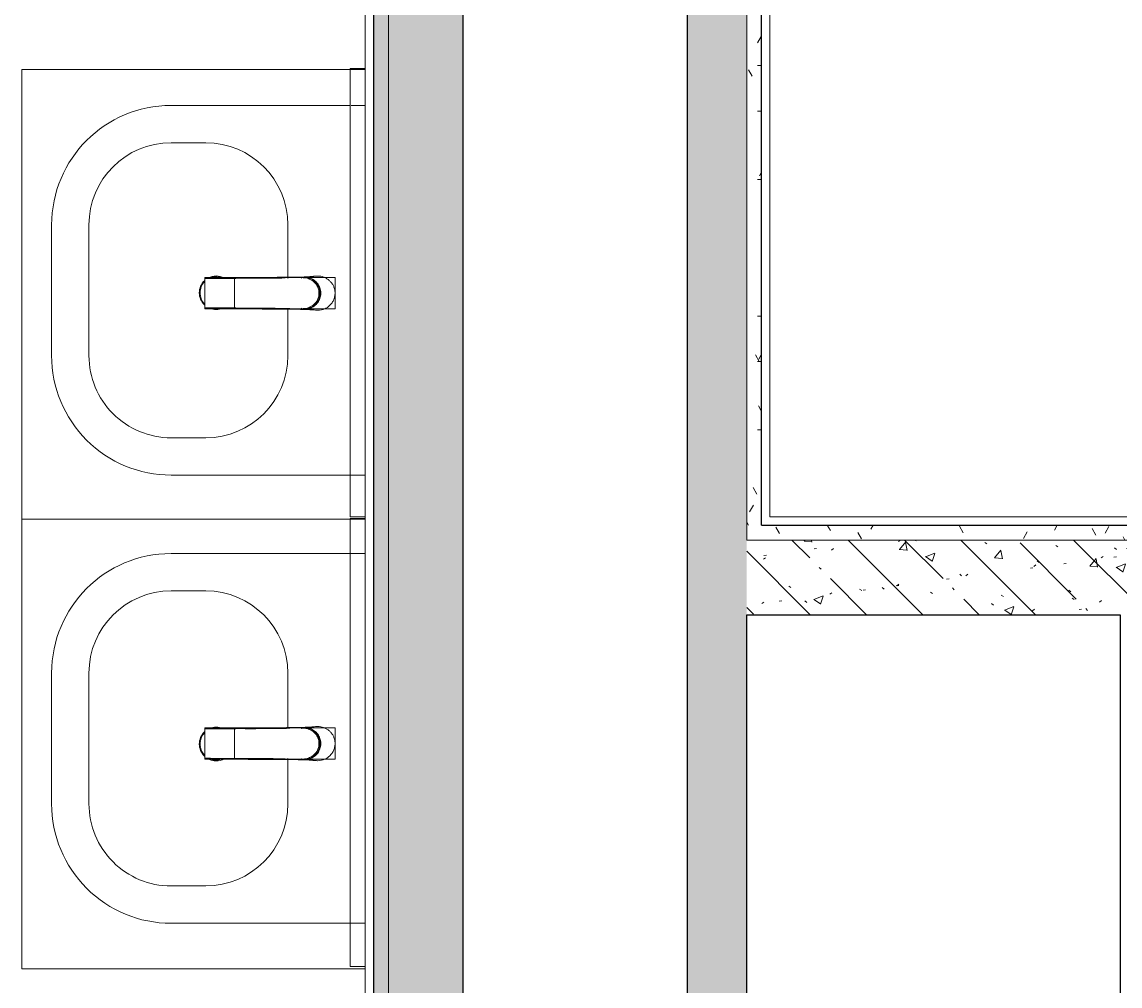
# Model space of a CAD drawing. Header units: millimetres. Extents: x 63201 to 101610, y -2505 to 12270.
# Drawn here: x 66589 to 68060, y 4803 to 6094 of the extents above; entities that cross this region are included whole.
import ezdxf

# ---------------------------------------------------------------- set-up
doc = ezdxf.new("R2010")
doc.units = ezdxf.units.MM
for name, color, linetype, lineweight in [('0-1', 7, 'Continuous', 9), ('A-WALL', 7, 'Continuous', 9), ('I-WALL', 7, 'Continuous', 9), ('P-SANR-FIXT', 7, 'Continuous', 9), ('P-SANR-FIXT-1', 7, 'Continuous', 13)]:
    doc.layers.add(name, color=color, linetype=linetype, lineweight=lineweight)
for name, color, linetype, lineweight, true_color in [('A-WALL-1', 7, 'Continuous', 25, 0x3c3c3c), ('A-WALL-FNSH-1', 7, 'Continuous', 13, 0x3c3c3c), ('I-FURN-4', 7, 'Continuous', 9, 0xf0f0f0)]:
    doc.layers.add(name, color=color, linetype=linetype, lineweight=lineweight, true_color=true_color)
pattern_1 = [(135, (0, 0), (-75.43415, -75.43415), [106.68, -17.78, 3.556, -17.78]), (135, (0, 75.39), (-75.43415, -75.43415), []), (50, (0, 0), (127.52922, -11.15758), [13.335, -146.685]), (355, (0, 0), (-24.66966, 133.74002), [10.668, -117.348]), (100.451, (10.63, -0.93), (102.85973, 122.58178), [11.333, -124.663]), (46.184, (0, 35.56), (189.75516, -29.43036), [20.002, -220.027]), (96.636, (15.81, 33.1), (166.1822, 173.1996), [17, -186.995]), (351.184, (0, 35.56), (166.18393, 173.1976), [16.002, -176.022]), (21, (17.78, 26.67), (106.13027, -71.58603), [13.335, -146.685]), (326, (17.78, 26.67), (43.26188, 128.93175), [10.668, -117.348]), (71.451, (26.62, 20.7), (149.39198, 57.34505), [11.333, -124.663]), (37.5, (0, 0), (2.162228, 59.188357), [3.353, -112.573, 3.353, -115.773, -117.792]), (37.5, (0, 0), (2.162228, 59.188357), [-235.052, 3.353, -114.44]), (7.5, (0, 0), (46.77386, 70.12615), [3.353, -64.567, 3.353, -109.906, -44.894]), (7.5, (0, 0), (46.77386, 70.12615), [-181.178, 3.353, -41.542]), (327.5, (-39.65, 0), (94.91367, -4.010093), [3.353, -41.097, 3.353, -135.331, -184.023]), (327.5, (-39.65, 0), (94.91367, -4.010093), [-183.134, 3.353, -180.67]), (317.5, (-57.43, 0), (103.69057, 17.79882), [3.353, -54.432, 3.353, -88.748, -130.683]), (317.5, (-57.43, 0), (103.69057, 17.79882), [-149.885, 3.353, -127.33])]
pattern_2 = [(0, (0, 0), (121.92, 30.48), [10.058, -81.382, 10.058, -81.382, -487.68]), (0, (0, 0), (121.92, 30.48), [-182.88, 10.058, -172.822, 10.058, -81.382, -213.36]), (0, (0, 0), (121.92, 30.48), [-457.2, 10.058, -50.902, 10.058, -142.342]), (120, (45.72, 15.24), (-87.356454, 90.345817), [10.058, -81.382, 10.058, -81.382, -487.68]), (120, (45.72, 15.24), (-87.356454, 90.345817), [-182.88, 10.058, -172.822, 10.058, -81.382, -213.36]), (120, (45.72, 15.24), (-87.356454, 90.345817), [-457.2, 10.058, -50.902, 10.058, -142.342]), (240, (60.96, 76.2), (-34.563546, -120.825817), [10.058, -81.382, 10.058, -81.382, -487.68]), (240, (60.96, 76.2), (-34.563546, -120.825817), [-182.88, 10.058, -172.822, 10.058, -81.382, -213.36]), (240, (60.96, 76.2), (-34.563546, -120.825817), [-457.2, 10.058, -50.902, 10.058, -142.342])]

# ---------------------------------------------------------------- blocks, each defined once
blk = doc.blocks.new('зеркало круглое600д - 1_22д зеркало круглое d600-31405140-План разверток пом_3_11_ Этаж 3')
at = {"layer": 'I-FURN-4'}
for p, q in [((-300, 20), (-300, 0)), ((-300, 20), (300, 20)), ((-294.2, 20), (-300, 20)), ((300, 20), (-294.2, 20)), ((300, 0), (300, 20)), ((300, 0), (-300, 0))]:
    blk.add_line(p, q, dxfattribs=at)
blk = doc.blocks.new('зеркало круглое600д - 1_22д зеркало круглое d600-V3-План разверток пом_3_11_ Этаж 3')
at = {"layer": 'I-FURN-4'}
for p, q in [((-300, 20), (-300, 0)), ((-300, 20), (300, 20)), ((-249.4, 20), (-300, 20)), ((300, 20), (-249.4, 20)), ((300, 0), (300, 20)), ((300, 0), (-300, 0))]:
    blk.add_line(p, q, dxfattribs=at)
blk = doc.blocks.new('сифон - Для раковины-V5-План разверток пом_3_11_ Этаж 3')
at = {"layer": 'P-SANR-FIXT-1'}
for radius, start, end in [(22.5, 134.3235, 180), (21.5, 136.6198, 180), (22.5, 62.2699, 118.0415), (21.5, 108, 114.1325), (21.5, 66.1704, 105.7366), (22.5, 180, 226.2662), (21.5, 180, 223.8422), (22.5, 246.9241, 292.7848), (21.5, 254.2634, 288)]:
    blk.add_arc((0, 0), radius, start, end, dxfattribs=at)
blk = doc.blocks.new('смеситель для раковины - Default-V6-План разверток пом_3_11_ Этаж 3')
at = {"layer": '0-1'}
for p, q in [((22.8, -3), (21.8, -15.6)), ((-20.7, -16.7), (-20.7, -17.2)), ((20.8, -17.2), (20.8, -16.7)), ((-20.4, -97.4), (-20.3, -110)), ((20.3, -110), (20.4, -97.4)), ((-19.8, -111.8), (19.8, -111.8)), ((-19.8, -151.6), (19.7, -151.6))]:
    blk.add_line(p, q, dxfattribs=at)
at = {"layer": '0-1', "flags": 128}
for points in [[(12.1, 0.1), (14.4, -1.7), (18.1, -6.1), (20.4, -11.5), (21.2, -17.2), (21.2, -36.2), (21.1, -56), (21, -111.4)], [(-21.8, -15.6), (-22.1, -11.2), (-22.8, -3)], [(-18.9, -7.6), (-20, -10.3), (-20.8, -13.1), (-21.1, -18.6), (-21.1, -48.6), (-21.1, -93.2)], [(20.8, -150.7), (20.8, -150.6), (20.7, -150.3), (20.7, -149.8), (20.7, -149), (20.8, -147.8), (20.8, -146.9), (20.8, -145.1), (20.8, -142.9), (20.9, -128.2), (21.1, -55.9), (21.1, -88)], [(-20.7, -150.6), (-20.7, -150.5), (-20.7, -150.2), (-20.7, -149.8), (-20.7, -149.1), (-20.7, -148.1), (-20.7, -147.4), (-20.7, -146.4), (-20.7, -144.9), (-20.8, -144), (-20.8, -120.4), (-21.1, -93.2)], [(-19.8, -111.8), (-19.9, -111.8), (-20, -111.8), (-20.1, -111.8), (-20.1, -111.7), (-20.2, -111.7), (-20.3, -111.6), (-20.3, -111.5), (-20.3, -111.5), (-20.3, -111.4), (-20.3, -111.4), (-20.3, -111.4), (-20.3, -111.3), (-20.3, -111.2), (-20.3, -111), (-20.3, -110.8), (-20.3, -110.6), (-20.3, -110.3), (-20.3, -110)], [(20.3, -110), (20.3, -110.3), (20.3, -110.5), (20.3, -110.8), (20.3, -111), (20.3, -111.1), (20.3, -111.3), (20.3, -111.5), (20.3, -111.5), (20.3, -111.5), (20.2, -111.6), (20.2, -111.7), (20.1, -111.7), (20.1, -111.8), (19.8, -111.8)], [(20.9, -146.2), (20.9, -147.7), (20.8, -148.8), (20.8, -149.8), (20.8, -150.4), (20.7, -151.2), (20.6, -151.3), (20.5, -151.4), (20.4, -151.5), (20.2, -151.6), (20, -151.6), (19.7, -151.6)]]:
    blk.add_lwpolyline(points, dxfattribs=at)
at = {"layer": 'P-SANR-FIXT'}
for p, q in [((-21, -151.6), (-21, 23)), ((-21, 23), (21, 23)), ((21, 23), (21, -151.6)), ((0.6, 2.8), (-0.6, 2.8)), ((20.4, -11.1), (19.4, -12.9)), ((22.9, -0.9), (22.5, -5)), ((-20.8, -19.8), (-21, -19.9)), ((-20.8, -19.8), (-20.4, -22)), ((20.4, -22), (20.8, -19.8)), ((20.8, -19.8), (20.9, -18.5)), ((20.8, -19.8), (21, -19.9)), ((21.1, -18.4), (20.9, -18.4)), ((-19.8, -111.7), (-19.7, -144)), ((19.7, -144), (19.8, -111.7)), ((21, -151.6), (-21, -151.6))]:
    blk.add_line(p, q, dxfattribs=at)
at = {"layer": 'P-SANR-FIXT', "flags": 128}
for points in [[(11.1, -0.4), (9.8, 0.4), (6.1, 1.8), (2.1, 2.5), (-2.1, 2.5), (-6.1, 1.8), (-9.8, 0.4), (-13.1, -1.6), (-15.9, -4.1)], [(-0.6, 3.9), (-0.3, 3.9), (-0.1, 3.9), (0.1, 3.9), (0.3, 3.9), (0.6, 3.9)], [(15.9, -4.1), (13.1, -1.6), (11.5, -0.5)], [(21.8, -15.2), (22.1, -10.8), (22.3, -7.9), (22.5, -5.6), (22.7, -3.2), (22.9, -0.9)], [(-21.1, -16.4), (-21.1, -16.8), (-21.1, -17.2), (-21.1, -17.6), (-21.1, -18), (-21.1, -18.4)], [(-21.1, -88.1), (-20.9, -138.9), (-20.9, -145.3), (-20.8, -150.2), (-20.7, -149.4), (-20.7, -143.7), (-20.8, -118.3), (-21, -67.6), (-21.1, -42.2), (-21.1, -16.9)], [(-20.9, -18.5), (-20.9, -18.5), (-21, -18.5), (-21, -18.6), (-21, -18.6), (-21.1, -18.6), (-21.1, -18.6), (-21.1, -18.6)], [(-20.9, -18.5), (-20.9, -19.2), (-20.8, -19.8)], [(21.1, -16.9), (21.1, -42.2), (21, -67.6), (20.8, -118.3), (20.7, -143.7), (20.7, -149.4), (20.8, -150.2), (20.9, -145.3), (20.9, -138.9), (21.1, -88.1)], [(21.1, -18.4), (21.1, -18), (21.1, -17.6), (21.1, -17.2), (21.1, -16.8), (21.1, -16.4)], [(-19.9, -145.2), (-19.9, -133.8), (-20, -122.4), (-20, -111), (-20.1, -99.6), (-20.1, -88.1)], [(20.1, -88.1), (20.1, -94.5), (20.1, -100.8), (20, -107.2), (20, -113.5), (20, -119.9), (20, -126.2), (19.9, -132.6), (19.9, -138.9), (19.9, -145.2)]]:
    blk.add_lwpolyline(points, dxfattribs=at)
at = {"layer": 'P-SANR-FIXT'}
for centre, major_axis, ratio, start_param, end_param in [((0, -17.2), (20.8, 0), 0.98634, 0.924777, 2.669203), ((0, -16.7), (20.8, 0), 0.98634, 1.475706, 2.006619), ((0, -16.7), (20.8, 0), 0.98634, 1.175826, 1.349386), ((0, -17.2), (-20.8, 0), 0.98634, 5.983401, 6.283185), ((0, -16.7), (20.8, 0), 0.98634, 2.911123, 3.141593), ((0, -16.7), (20.8, 0), 0.98634, 2.513274, 2.712058), ((0, -16.7), (20.8, 0), 0.98634, 2.199532, 2.288423), ((0, -16.7), (20.8, 0), 0.98634, 0.436433, 0.906939), ((0, -17.2), (20.8, 0), 0.98634, 0.478372, 0.784046), ((0, -17.2), (20.8, 0), 0.98634, 0, 0.299784), ((0, -16.7), (20.8, 0), 0.98634, 0, 0.23047), ((0, -17.2), (20.8, 0), 0.98634, 3.141593, 3.245131), ((0, -17.2), (20.8, 0), 0.98634, 6.179646, 6.283185), ((-19.8, -109.7), (0.5, 0.002), 0.095848, 1.570429, 3.124299), ((19.8, -109.7), (-0.5, 0.002), 0.095846, 3.158887, 4.712983)]:
    blk.add_ellipse(centre, major_axis=major_axis, ratio=ratio, start_param=start_param, end_param=end_param, dxfattribs=at)
for points, knots in [([(-22.9, -0.3), (-22.9, 2.5), (-22.3, 6.4), (-20, 11.4), (-17.7, 14.7), (-14.9, 17.6), (-11.6, 20), (-7.9, 21.7), (-4.5, 22.6), (-1.5, 23), (1.9, 23), (6, 22.4), (10, 20.8), (12.8, 19.1), (14.8, 17.5), (16.7, 15.8), (18.8, 13.3), (21.9, 8.1), (22.9, 3.2), (22.9, -0.3)], [0, 0, 0, 0, 0.111111, 0.166667, 0.222222, 0.277778, 0.333333, 0.388889, 0.444444, 0.479167, 0.513889, 0.583333, 0.652778, 0.6875, 0.722222, 0.756944, 0.791667, 0.861111, 1, 1, 1, 1]), ([(-21.1, -16.9), (-21.1, -15.9), (-21, -14.3), (-20.6, -12.1), (-20.1, -10.6), (-19.6, -9), (-18.7, -7.1), (-17.3, -4.8), (-15.2, -2.3), (-12.8, -0.2), (-10, 1.5), (-7, 2.8), (-3.8, 3.7), (-1.6, 3.9), (-0.6, 3.9)], [0, 0, 0, 0, 0.1, 0.15, 0.2, 0.25, 0.3, 0.4, 0.5, 0.6, 0.7, 0.8, 0.9, 1, 1, 1, 1]), ([(21.1, -16.4), (21.1, -16), (21, -15.1), (20.8, -13.8), (20.6, -12.6), (20.3, -11.7), (20.2, -11.2), (20, -10.9), (19.9, -10.5), (19.7, -9.9), (19.3, -9), (18.6, -7.6), (17.7, -6.2), (17, -5.2), (16.4, -4.5), (15.8, -3.8), (15, -3), (13.9, -2), (12.7, -1.2), (11.7, -0.5), (10.9, -0.1), (10.1, 0.3), (9, 0.9), (6.9, 1.7), (2.6, 2.8), (-2.6, 2.8), (-6.9, 1.7), (-9.2, 0.7), (-11.2, -0.2), (-13.2, -1.5), (-14.9, -2.9), (-16.1, -4.2), (-17.3, -5.5), (-18.5, -7.2), (-19.6, -9.3), (-20.7, -12.4), (-21.1, -14.8), (-21.1, -16.4)], [0, 0, 0, 0, 0.027778, 0.055556, 0.083333, 0.097222, 0.104167, 0.111111, 0.118056, 0.125, 0.138889, 0.166667, 0.194444, 0.208333, 0.222222, 0.236111, 0.25, 0.277778, 0.305556, 0.319444, 0.333333, 0.347222, 0.361111, 0.388889, 0.444444, 0.555556, 0.611111, 0.638889, 0.666667, 0.708333, 0.75, 0.770833, 0.791667, 0.833333, 0.875, 0.916667, 1, 1, 1, 1]), ([(-0.6, 2.8), (-0.6, 2.9), (-0.6, 3.2), (-0.6, 3.6), (-0.6, 3.8), (-0.6, 3.9), (-0.6, 3.9)], [0, 0, 0, 0, 0.363636, 0.545455, 0.727273, 1, 1, 1, 1]), ([(0.6, 3.9), (2.7, 3.9), (7.1, 3.1), (12.9, 0), (16.7, -3.9), (19, -7.6), (20.2, -10.6), (21, -13.7), (21.1, -15.9), (21.1, -16.9)], [0, 0, 0, 0, 0.2, 0.4, 0.6, 0.7, 0.8, 0.9, 1, 1, 1, 1]), ([(0.6, 2.8), (0.6, 2.9), (0.6, 3.2), (0.6, 3.6), (0.6, 3.8), (0.6, 3.9), (0.6, 3.9)], [0, 0, 0, 0, 0.363636, 0.545455, 0.727273, 1, 1, 1, 1]), ([(-22.9, -0.9), (-22.9, -1.5), (-22.8, -2.5), (-22.7, -3.8), (-22.6, -4.8), (-22.5, -5.7), (-22.4, -6.6), (-22.3, -7.5), (-22.2, -8.7), (-22.1, -10.1), (-22, -12.1), (-21.9, -13.9), (-21.8, -15.2)], [0, 0, 0, 0, 0.166667, 0.25, 0.333333, 0.416667, 0.5, 0.583333, 0.666667, 0.75, 0.833333, 1, 1, 1, 1]), ([(-20, -10.9), (-20.1, -11.4), (-20.5, -12.6), (-20.7, -13.9), (-20.8, -14.6)], [0, 0, 0, 0, 0.4, 1, 1, 1, 1]), ([(-15.9, -4.1), (-16.7, -5), (-18.4, -7.2), (-19.5, -9.5), (-20, -10.9)], [0, 0, 0, 0, 0.444444, 1, 1, 1, 1]), ([(20, -10.9), (19.6, -9.8), (18.5, -7.4), (17, -5.2), (15.9, -4.1)], [0, 0, 0, 0, 0.444444, 1, 1, 1, 1]), ([(20.8, -14.6), (20.7, -14.1), (20.5, -12.8), (20.2, -11.6), (20, -10.9)], [0, 0, 0, 0, 0.444444, 1, 1, 1, 1]), ([(-21.8, -15.2), (-21.8, -16.2), (-21.7, -18.4), (-21.6, -22.6), (-21.5, -27.6), (-21.4, -33.2), (-21.4, -38.3), (-21.3, -42.6), (-21.3, -45.9), (-21.3, -49.3), (-21.3, -52.8), (-21.2, -55.7), (-21.2, -58), (-21.2, -59.8), (-21.2, -61.5), (-21.2, -63.9), (-21.2, -66.8), (-21.2, -70.4), (-21.2, -73.9), (-21.1, -77.5), (-21.1, -82.2), (-21.1, -85.7), (-21.1, -88.1)], [0, 0, 0, 0, 0.083333, 0.166667, 0.25, 0.333333, 0.416667, 0.458333, 0.5, 0.541667, 0.583333, 0.625, 0.645833, 0.666667, 0.6875, 0.708333, 0.75, 0.791667, 0.833333, 0.875, 0.916667, 1, 1, 1, 1]), ([(-21.1, -18.4), (-21.1, -19.2), (-21.1, -20.8), (-21.1, -23.1), (-21.1, -25), (-21, -26.5), (-21, -27.6), (-21, -28.6), (-21, -30), (-21, -31.7), (-21, -33.4), (-21, -34.6), (-20.9, -35.2), (-20.9, -35.7), (-20.9, -36.3), (-20.9, -36.9), (-20.9, -38.1), (-20.9, -39.8), (-20.9, -41.4), (-20.8, -42.8), (-20.8, -44.1), (-20.8, -45.8), (-20.8, -48.6), (-20.7, -53.5), (-20.6, -60.7), (-20.6, -68.9), (-20.5, -76.5), (-20.5, -85.7), (-20.4, -92.7), (-20.4, -97.4)], [0, 0, 0, 0, 0.027778, 0.055556, 0.083333, 0.097222, 0.111111, 0.125, 0.138889, 0.166667, 0.194444, 0.208333, 0.215278, 0.222222, 0.229167, 0.236111, 0.25, 0.277778, 0.305556, 0.319444, 0.333333, 0.361111, 0.388889, 0.444444, 0.555556, 0.666667, 0.75, 0.833333, 1, 1, 1, 1]), ([(-21.1, -18.6), (-21.1, -18.7), (-21.1, -18.9), (-21.1, -19.2), (-21, -19.5), (-21, -19.7), (-21, -19.9)], [0, 0, 0, 0, 0.333333, 0.5, 0.666667, 1, 1, 1, 1]), ([(-20.6, -41.3), (-20.6, -41.2), (-20.7, -40.7), (-20.7, -40.1), (-20.8, -39.3), (-20.9, -38.5), (-20.9, -37.4), (-21, -35.5), (-21, -33.1), (-21, -30.9), (-20.9, -29.4), (-20.9, -28.7), (-20.9, -28.1), (-20.9, -27.6), (-20.9, -26.9), (-20.9, -25.6), (-20.9, -23.9), (-20.9, -21.9), (-21, -20.5), (-21, -19.9)], [0.6742747, 0.6742747, 0.6742747, 0.6742747, 0.6785714, 0.6964286, 0.7053571, 0.7142857, 0.7321429, 0.75, 0.7857143, 0.8214286, 0.8392857, 0.8482143, 0.8571429, 0.8660714, 0.875, 0.8928571, 0.9285714, 0.9642857, 1, 1, 1, 1]), ([(20.4, -97.4), (20.4, -91.1), (20.5, -81.8), (20.6, -69.7), (20.7, -60), (20.7, -52.6), (20.8, -47.4), (20.8, -45.2), (20.8, -43.5), (20.9, -41.8), (20.9, -39.8), (20.9, -37.7), (20.9, -36.2), (20.9, -35.4), (21, -34.1), (21, -32.6), (21, -31), (21, -29.7), (21, -28.6), (21, -27.7), (21, -26.8), (21.1, -25.6), (21.1, -22.9), (21.1, -20.4), (21.1, -18.4)], [0, 0, 0, 0, 0.222222, 0.333333, 0.444444, 0.583333, 0.618056, 0.652778, 0.670139, 0.6875, 0.722222, 0.756944, 0.774306, 0.782986, 0.791667, 0.826389, 0.84375, 0.861111, 0.878472, 0.887153, 0.895833, 0.913194, 0.930556, 1, 1, 1, 1]), ([(21, -19.9), (21, -20.5), (21, -21.9), (20.9, -23.9), (20.9, -25.6), (20.9, -26.8), (20.9, -27.5), (20.9, -28.3), (20.9, -29.2), (20.9, -30.9), (20.9, -32.5), (20.9, -33.6), (20.9, -33.9)], [0, 0, 0, 0, 0.0357143, 0.0714286, 0.1071429, 0.125, 0.1339286, 0.1428571, 0.1607143, 0.1785714, 0.2142857, 0.2233019, 0.2233019, 0.2233019, 0.2233019]), ([(21.1, -88.1), (21.1, -85.1), (21.1, -80.6), (21.2, -74.5), (21.2, -69.9), (21.2, -65.1), (21.2, -60), (21.2, -55.1), (21.3, -50.9), (21.3, -47.5), (21.3, -44.7), (21.3, -42.6), (21.4, -41), (21.4, -39.8), (21.4, -38.7), (21.4, -37.3), (21.4, -35.8), (21.4, -34.1), (21.5, -32.1), (21.5, -29.7), (21.5, -27), (21.6, -24.6), (21.7, -21.6), (21.7, -18.3), (21.8, -16.1), (21.8, -15.2)], [0, 0, 0, 0, 0.071429, 0.107143, 0.142857, 0.178571, 0.214286, 0.25, 0.285714, 0.321429, 0.357143, 0.392857, 0.410714, 0.428571, 0.446429, 0.464286, 0.5, 0.535714, 0.571429, 0.625, 0.678571, 0.732143, 0.785714, 0.892857, 1, 1, 1, 1]), ([(-19.9, -97.4), (-19.9, -90.5), (-20, -78.4), (-20.1, -67), (-20.2, -60.5), (-20.2, -57.1), (-20.3, -54.8), (-20.3, -52.7), (-20.3, -50.8), (-20.3, -49.3), (-20.3, -48.2), (-20.4, -47.6), (-20.4, -47), (-20.4, -46.5), (-20.5, -45.9), (-20.5, -44.9), (-20.5, -44.1), (-20.5, -43.6)], [0, 0, 0, 0, 0.1428571, 0.2857143, 0.3571429, 0.3928571, 0.4285714, 0.4642857, 0.5, 0.5357143, 0.5535714, 0.5625, 0.5714286, 0.5803571, 0.5892857, 0.6071429, 0.6334797, 0.6334797, 0.6334797, 0.6334797]), ([(20.7, -37.5), (20.7, -37.9), (20.6, -38.5), (20.5, -39.2), (20.5, -40), (20.4, -41.3), (20.4, -43), (20.4, -44.6), (20.4, -45.8), (20.4, -46.4), (20.4, -46.9), (20.4, -47.4), (20.4, -48.1), (20.3, -49.2), (20.3, -50.7), (20.3, -52.6), (20.3, -54.6), (20.3, -57), (20.2, -60.3), (20.1, -66.9), (20, -78.4), (19.9, -90.5), (19.9, -97.4)], [0.2698282, 0.2698282, 0.2698282, 0.2698282, 0.2857143, 0.2946429, 0.3035714, 0.3214286, 0.3571429, 0.3928571, 0.4107143, 0.4196429, 0.4285714, 0.4375, 0.4464286, 0.4642857, 0.5, 0.5357143, 0.5714286, 0.6071429, 0.6428571, 0.7142857, 0.8571429, 1, 1, 1, 1]), ([(21, -86.6), (20.9, -86.7), (20.9, -86.8), (20.9, -87), (20.8, -87.2), (20.7, -87.5), (20.6, -87.8), (20.5, -88), (20.4, -88.2), (20.3, -88.3), (20.2, -88.2), (20.1, -88.1)], [0.4, 0.4, 0.4, 0.4, 0.4375, 0.5, 0.6, 0.65, 0.7, 0.75, 0.79375, 0.875, 1, 1, 1, 1]), ([(-19.8, -109.7), (-19.8, -110.1), (-19.8, -110.9), (-19.8, -111.7), (-19.8, -111.8), (-19.8, -111.8)], [0, 0, 0, 0, 0.2, 0.4, 0.5304452, 0.5304452, 0.5304452, 0.5304452]), ([(19.8, -111.8), (19.8, -111.8), (19.8, -111.7), (19.8, -110.9), (19.8, -110.1), (19.8, -109.7)], [0.4695252, 0.4695252, 0.4695252, 0.4695252, 0.6, 0.8, 1, 1, 1, 1]), ([(-19.8, -151.6), (-19.8, -151.6), (-19.8, -151.4), (-19.8, -149.5), (-19.9, -146.7), (-19.9, -145.2)], [0.5274141, 0.5274141, 0.5274141, 0.5274141, 0.6, 0.8, 1, 1, 1, 1]), ([(-19.7, -144), (-19.7, -145.5), (-19.7, -148.5), (-19.7, -151.2), (-19.7, -151.6), (-19.8, -151.6)], [0, 0, 0, 0, 0.2, 0.4, 0.5271653, 0.5271653, 0.5271653, 0.5271653]), ([(19.7, -151.6), (19.7, -151.6), (19.7, -151.6), (19.7, -151.2), (19.7, -150), (19.7, -148.3), (19.7, -146.2), (19.7, -144.8), (19.7, -144)], [0.4725879, 0.4725879, 0.4725879, 0.4725879, 0.5, 0.6, 0.7, 0.8, 0.9, 1, 1, 1, 1]), ([(19.9, -145.2), (19.9, -146), (19.9, -147.4), (19.8, -149.3), (19.8, -150.7), (19.8, -151.5), (19.8, -151.6), (19.7, -151.6)], [0, 0, 0, 0, 0.1, 0.2, 0.3, 0.4, 0.4724791, 0.4724791, 0.4724791, 0.4724791])]:
    blk.add_open_spline(points, degree=3, knots=knots, dxfattribs=at)
for points in [[(-20.7, -19.9), (-20.7, -17.5), (-19.9, -12.6), (-16.3, -6), (-10.7, -1.1), (-3.7, 1.6), (3.8, 1.6), (10.7, -1.1), (16.3, -6), (19.9, -12.6), (20.7, -17.5), (20.7, -19.9)], [(-0.6, 2.8), (-1.4, 2.7), (-2.2, 2.7), (-3, 2.5)], [(-22.6, -4.9), (-22.8, -3.6), (-22.9, -2.2), (-22.9, -0.9)], [(-20.8, -14.6), (-20.8, -15.2), (-20.9, -16.5), (-20.9, -17.7), (-20.9, -18.3)], [(-19.4, -12.9), (-19.8, -12.3), (-20.1, -11.7), (-20.4, -11.1)], [(20.9, -18.4), (20.9, -17.8), (20.9, -16.5), (20.8, -15.2), (20.8, -14.6)], [(-21.4, -18.8), (-21.7, -17.6), (-21.8, -16.4), (-21.8, -15.2)], [(-20.2, -22.3), (-20.6, -21.4), (-21, -20.5), (-21.2, -19.5)], [(-21.1, -18.5), (-21.1, -18.4), (-21, -18.4), (-20.9, -18.4)], [(-21, -19.9), (-20.9, -20.8), (-20.7, -21.7), (-20.4, -22.5)], [(21.8, -15.2), (21.8, -17.6), (21.2, -20.1), (20.2, -22.3)], [(20.4, -22.5), (20.7, -21.7), (20.9, -20.8), (21, -19.9)], [(20.9, -18.5), (21, -18.5), (21.1, -18.5), (21.1, -18.5)], [(21, -19.9), (21, -19.8), (21, -19.6), (21.1, -19.4), (21.1, -19.2), (21.1, -18.9), (21.1, -18.7), (21.1, -18.6), (21.1, -18.5)], [(-20.8, -88.2), (-20.7, -88.2), (-20.5, -88.2), (-20.2, -88.1), (-20.1, -88.1)], [(-20.1, -88.1), (-20.1, -87.3), (-20.1, -86.5), (-20, -85.7)], [(20, -85.7), (20.1, -86.5), (20.1, -87.3), (20.1, -88.1)], [(-19.8, -111.8), (-19.8, -111.8), (-19.8, -111.8), (-19.8, -111.8)], [(19.8, -111.8), (19.8, -111.8), (19.8, -111.8), (19.8, -111.8)]]:
    blk.add_open_spline(points, degree=3, dxfattribs=at)
blk = doc.blocks.new('сифон - Для раковины-V7-План разверток пом_3_11_ Этаж 3')
at = {"layer": 'P-SANR-FIXT-1'}
for radius, start, end in [(22.5, 133.7338, 180), (21.5, 136.1578, 180), (22.5, 67.2152, 113.0759), (21.5, 72, 105.7366), (22.5, 180, 225.6765), (21.5, 180, 223.3802), (22.5, 241.9585, 297.7301), (21.5, 245.8675, 252), (21.5, 254.2634, 293.8296)]:
    blk.add_arc((0, 0), radius, start, end, dxfattribs=at)
blk = doc.blocks.new('смеситель для раковины - Default-V8-План разверток пом_3_11_ Этаж 3')
at = {"layer": '0-1'}
for p, q in [((19.7, 151.6), (-19.8, 151.6)), ((-20.3, 110), (-20.4, 97.4)), ((19.8, 111.8), (-19.8, 111.8)), ((20.4, 97.4), (20.3, 110)), ((-22.8, 3), (-21.8, 15.6)), ((-20.7, 17.2), (-20.7, 16.7)), ((20.8, 16.7), (20.8, 17.2))]:
    blk.add_line(p, q, dxfattribs=at)
at = {"layer": '0-1', "flags": 128}
for points in [[(-19.8, 151.6), (-20, 151.6), (-20.2, 151.6), (-20.3, 151.5), (-20.4, 151.5), (-20.5, 151.4), (-20.6, 151.3), (-20.6, 151.2), (-20.7, 151.1), (-20.7, 151.1), (-20.7, 151), (-20.7, 151), (-20.8, 150.9), (-20.8, 150.6), (-20.8, 149.7), (-20.8, 148.7), (-20.8, 147.7), (-20.9, 146.7), (-20.9, 145.3), (-21.1, 93.2)], [(19.7, 151.6), (20, 151.6), (20.2, 151.6), (20.4, 151.5), (20.5, 151.4), (20.6, 151.3), (20.6, 151.3), (20.7, 151.2), (20.7, 151.1), (20.7, 151.1), (20.7, 151), (20.8, 151), (20.8, 150.9), (20.8, 150.6)], [(-19.8, 111.8), (-19.9, 111.8), (-20, 111.8), (-20.1, 111.8), (-20.1, 111.7), (-20.2, 111.7), (-20.3, 111.6), (-20.3, 111.5), (-20.3, 111.5), (-20.3, 111.4), (-20.3, 111.4), (-20.3, 111.4), (-20.3, 111.3), (-20.3, 111.2), (-20.3, 111), (-20.3, 110.8), (-20.3, 110.6), (-20.3, 110.3), (-20.3, 110)], [(12.1, -0.1), (14.4, 1.7), (18.1, 6.1), (20.4, 11.5), (21.2, 17.2), (21.2, 36.2), (21.1, 56), (21, 111.4)], [(19.8, 111.8), (19.9, 111.8), (20, 111.8), (20.1, 111.8), (20.2, 111.7), (20.2, 111.6), (20.3, 111.6), (20.3, 111.5), (20.3, 111.5), (20.3, 111.4), (20.3, 111.4), (20.3, 111.3), (20.3, 111.1), (20.3, 110.9), (20.3, 110.7), (20.3, 110.4), (20.3, 110)], [(-18.9, 7.6), (-20, 10.3), (-20.8, 13.1), (-21.1, 18.6), (-21.1, 48.6), (-21.1, 93.2)], [(-21.8, 15.6), (-21.7, 19.7), (-21.6, 24.4), (-21.5, 30.8), (-21.4, 37.1), (-21.3, 49.4), (-21.2, 68.8), (-21.1, 88)], [(21.8, 15.6), (22.1, 11.2), (22.8, 3)]]:
    blk.add_lwpolyline(points, dxfattribs=at)
at = {"layer": 'P-SANR-FIXT'}
for p, q in [((21, 151.6), (-21, 151.6)), ((-21, 151.6), (-21, -23)), ((21, -23), (21, 151.6)), ((-19.7, 144), (-19.8, 111.7)), ((19.8, 111.7), (19.7, 144)), ((-21, 19.9), (-20.8, 19.8)), ((-20.4, 22), (-20.8, 19.8)), ((20.8, 19.8), (20.4, 22)), ((21, 19.9), (20.8, 19.8)), ((20.9, 18.5), (20.8, 19.8)), ((20.9, 18.4), (21.1, 18.4)), ((19.4, 12.9), (20.4, 11.1)), ((22.5, 5), (22.9, 0.9)), ((-0.6, -2.8), (0.6, -2.8)), ((-21, -23), (21, -23))]:
    blk.add_line(p, q, dxfattribs=at)
at = {"layer": 'P-SANR-FIXT', "flags": 128}
for points in [[(-21.1, 16.9), (-21.1, 42.2), (-21, 67.6), (-20.8, 118.3), (-20.7, 143.7), (-20.7, 149.4), (-20.8, 150.2), (-20.9, 145.3), (-20.9, 138.9), (-21.1, 88.1)], [(21.1, 88.1), (20.9, 138.9), (20.9, 145.3), (20.8, 150.2), (20.7, 149.4), (20.7, 143.7), (20.8, 118.3), (21, 67.6), (21.1, 42.2), (21.1, 16.9)], [(-20.1, 88.1), (-20.1, 99.6), (-20, 111), (-20, 122.4), (-19.9, 133.8), (-19.9, 145.2)], [(19.9, 145.2), (19.9, 138.9), (19.9, 132.6), (20, 126.2), (20, 119.9), (20, 113.5), (20, 107.2), (20.1, 100.8), (20.1, 94.5), (20.1, 88.1)], [(-21.1, 18.6), (-21.1, 18.6), (-21.1, 18.6), (-21, 18.6), (-21, 18.6), (-21, 18.5), (-20.9, 18.5), (-20.9, 18.5)], [(-21.1, 18.4), (-21.1, 18), (-21.1, 17.6), (-21.1, 17.2), (-21.1, 16.8), (-21.1, 16.4)], [(-20.8, 19.8), (-20.9, 19.2), (-20.9, 18.5)], [(21.1, 16.4), (21.1, 16.8), (21.1, 17.2), (21.1, 17.6), (21.1, 18), (21.1, 18.4)], [(22.9, 0.9), (22.7, 3.2), (22.5, 5.6), (22.3, 7.9), (22.1, 10.8), (21.8, 15.2)], [(-15.9, 4.1), (-13.1, 1.6), (-9.8, -0.4), (-6.1, -1.8), (-2.1, -2.5), (2.1, -2.5), (6.1, -1.8), (9.8, -0.4), (11.1, 0.4)], [(11.5, 0.5), (13.1, 1.6), (15.9, 4.1)], [(0.6, -3.9), (0.3, -3.9), (0.1, -3.9), (-0.1, -3.9), (-0.3, -3.9), (-0.6, -3.9)]]:
    blk.add_lwpolyline(points, dxfattribs=at)
at = {"layer": 'P-SANR-FIXT'}
for centre, major_axis, ratio, start_param, end_param in [((-19.8, 109.7), (-0.5, 0.002), 0.095846, 0.017294, 1.571164), ((19.8, 109.7), (0.5, 0.002), 0.095848, 4.711795, 6.265892), ((0, 17.2), (20.8, 0), 0.98634, 3.038054, 3.141593), ((0, 17.2), (20.8, 0), 0.98634, 3.141593, 3.441377), ((0, 16.7), (20.8, 0), 0.98634, 3.141593, 3.372062), ((0, 17.2), (-20.8, 0), 0.98634, 2.841808, 3.141593), ((0, 16.7), (20.8, 0), 0.98634, 6.052716, 6.283185), ((0, 17.2), (20.8, 0), 0.98634, 0, 0.103539), ((0, 16.7), (20.7, 0), 0.98634, 3.571127, 3.769911), ((0, 17.2), (20.8, 0), 0.98634, 3.613983, 5.358408), ((0, 16.7), (20.7, 0), 0.98634, 3.994763, 4.083653), ((0, 16.7), (20.8, 0), 0.98634, 5.376246, 5.846752), ((0, 17.2), (20.8, 0), 0.98634, 5.499139, 5.804813), ((0, 16.7), (20.7, 0), 0.98634, 4.279229, 4.807479), ((0, 16.7), (20.8, 0), 0.98634, 4.9338, 5.10736)]:
    blk.add_ellipse(centre, major_axis=major_axis, ratio=ratio, start_param=start_param, end_param=end_param, dxfattribs=at)
for points, knots in [([(-19.9, 145.2), (-19.9, 146), (-19.9, 147.4), (-19.8, 149.3), (-19.8, 150.7), (-19.8, 151.5), (-19.8, 151.6), (-19.8, 151.6)], [0, 0, 0, 0, 0.1, 0.2, 0.3, 0.4, 0.4725859, 0.4725859, 0.4725859, 0.4725859]), ([(-19.8, 151.6), (-19.7, 151.6), (-19.7, 151.6), (-19.7, 151.2), (-19.7, 150), (-19.7, 148.3), (-19.7, 146.2), (-19.7, 144.8), (-19.7, 144)], [0.4728347, 0.4728347, 0.4728347, 0.4728347, 0.5, 0.6, 0.7, 0.8, 0.9, 1, 1, 1, 1]), ([(19.7, 144), (19.7, 144.8), (19.7, 146.2), (19.7, 148.3), (19.7, 150), (19.7, 151.2), (19.7, 151.6), (19.7, 151.6), (19.7, 151.6)], [0, 0, 0, 0, 0.1, 0.2, 0.3, 0.4, 0.5, 0.5274121, 0.5274121, 0.5274121, 0.5274121]), ([(19.7, 151.6), (19.8, 151.6), (19.8, 151.5), (19.8, 150.7), (19.8, 149.3), (19.9, 147.4), (19.9, 146), (19.9, 145.2)], [0.5275209, 0.5275209, 0.5275209, 0.5275209, 0.6, 0.7, 0.8, 0.9, 1, 1, 1, 1]), ([(-19.8, 111.8), (-19.8, 111.8), (-19.8, 111.7), (-19.8, 110.9), (-19.8, 110.1), (-19.8, 109.7)], [0.4695548, 0.4695548, 0.4695548, 0.4695548, 0.6, 0.8, 1, 1, 1, 1]), ([(19.8, 109.7), (19.8, 110.1), (19.8, 110.9), (19.8, 111.7), (19.8, 111.8), (19.8, 111.8)], [0, 0, 0, 0, 0.2, 0.4, 0.5304748, 0.5304748, 0.5304748, 0.5304748]), ([(-20.4, 97.4), (-20.4, 91.1), (-20.5, 81.8), (-20.6, 69.7), (-20.6, 60), (-20.7, 52.6), (-20.8, 47.4), (-20.8, 45.2), (-20.8, 43.5), (-20.9, 41.8), (-20.9, 39.8), (-20.9, 37.7), (-20.9, 36.2), (-20.9, 35.4), (-21, 34.1), (-21, 32.6), (-21, 31), (-21, 29.7), (-21, 28.6), (-21, 27.7), (-21, 26.8), (-21.1, 25.6), (-21.1, 22.9), (-21.1, 20.4), (-21.1, 18.4)], [0, 0, 0, 0, 0.222222, 0.333333, 0.444444, 0.583333, 0.618056, 0.652778, 0.670139, 0.6875, 0.722222, 0.756944, 0.774306, 0.782986, 0.791667, 0.826389, 0.84375, 0.861111, 0.878472, 0.887153, 0.895833, 0.913194, 0.930556, 1, 1, 1, 1]), ([(-20.5, 43.6), (-20.5, 44.1), (-20.5, 44.9), (-20.5, 45.9), (-20.4, 46.5), (-20.4, 47), (-20.4, 47.6), (-20.3, 48.2), (-20.3, 49.3), (-20.3, 50.8), (-20.3, 52.7), (-20.3, 54.8), (-20.2, 57.1), (-20.2, 60.5), (-20.1, 67), (-20, 78.4), (-19.9, 90.5), (-19.9, 97.4)], [0.3665203, 0.3665203, 0.3665203, 0.3665203, 0.3928571, 0.4107143, 0.4196429, 0.4285714, 0.4375, 0.4464286, 0.4642857, 0.5, 0.5357143, 0.5714286, 0.6071429, 0.6428571, 0.7142857, 0.8571429, 1, 1, 1, 1]), ([(19.9, 97.4), (19.9, 90.5), (20, 78.4), (20.1, 66.9), (20.2, 60.3), (20.3, 57), (20.3, 54.6), (20.3, 52.6), (20.3, 50.7), (20.3, 49.2), (20.4, 48.1), (20.4, 47.4), (20.4, 46.9), (20.4, 46.4), (20.4, 45.8), (20.4, 44.6), (20.4, 43), (20.4, 41.3), (20.5, 40), (20.5, 39.2), (20.6, 38.5), (20.7, 37.9), (20.7, 37.5)], [0, 0, 0, 0, 0.1428571, 0.2857143, 0.3571429, 0.3928571, 0.4285714, 0.4642857, 0.5, 0.5357143, 0.5535714, 0.5625, 0.5714286, 0.5803571, 0.5892857, 0.6071429, 0.6428571, 0.6785714, 0.6964286, 0.7053571, 0.7142857, 0.7301718, 0.7301718, 0.7301718, 0.7301718]), ([(20.1, 88.1), (20.1, 88.2), (20.2, 88.3), (20.4, 88.2), (20.5, 88), (20.6, 87.8), (20.7, 87.5), (20.7, 87.3), (20.8, 87.1), (20.9, 87), (20.9, 86.8), (20.9, 86.7)], [0, 0, 0, 0, 0.1, 0.19375, 0.25, 0.3, 0.35, 0.4, 0.45, 0.525, 0.575, 0.575, 0.575, 0.575]), ([(21.1, 18.4), (21.1, 19.2), (21.1, 20.8), (21.1, 23.1), (21.1, 25), (21.1, 26.5), (21, 27.6), (21, 28.6), (21, 30), (21, 31.7), (21, 33.4), (21, 34.6), (20.9, 35.2), (20.9, 35.7), (20.9, 36.3), (20.9, 36.9), (20.9, 38.1), (20.9, 39.8), (20.9, 41.4), (20.8, 42.8), (20.8, 44.1), (20.8, 45.8), (20.8, 48.6), (20.7, 53.5), (20.6, 60.7), (20.6, 68.9), (20.5, 76.5), (20.5, 85.7), (20.4, 92.7), (20.4, 97.4)], [0, 0, 0, 0, 0.027778, 0.055556, 0.083333, 0.097222, 0.111111, 0.125, 0.138889, 0.166667, 0.194444, 0.208333, 0.215278, 0.222222, 0.229167, 0.236111, 0.25, 0.277778, 0.305556, 0.319444, 0.333333, 0.361111, 0.388889, 0.444444, 0.555556, 0.666667, 0.75, 0.833333, 1, 1, 1, 1]), ([(-21.1, 88.1), (-21.1, 85.7), (-21.1, 82.2), (-21.1, 77.5), (-21.2, 73.9), (-21.2, 70.4), (-21.2, 66.8), (-21.2, 63.9), (-21.2, 61.5), (-21.2, 59.8), (-21.2, 58), (-21.2, 55.7), (-21.3, 52.8), (-21.3, 49.3), (-21.3, 46), (-21.3, 42.6), (-21.4, 39.4), (-21.4, 36.2), (-21.5, 32.2), (-21.5, 27.5), (-21.7, 20.9), (-21.8, 17.2), (-21.8, 15.2)], [0, 0, 0, 0, 0.083333, 0.125, 0.166667, 0.208333, 0.25, 0.291667, 0.3125, 0.333333, 0.354167, 0.375, 0.416667, 0.458333, 0.5, 0.541667, 0.583333, 0.625, 0.666667, 0.75, 0.833333, 1, 1, 1, 1]), ([(21.8, 15.2), (21.8, 16.4), (21.7, 19.4), (21.6, 24.2), (21.5, 28.2), (21.5, 30.6), (21.5, 32.4), (21.4, 34.1), (21.4, 35.8), (21.4, 37.3), (21.4, 38.7), (21.4, 39.8), (21.4, 41), (21.3, 42.6), (21.3, 44.7), (21.3, 47.5), (21.3, 50.9), (21.2, 55.1), (21.2, 60), (21.2, 65.1), (21.2, 69.9), (21.2, 74.5), (21.1, 80.6), (21.1, 85.1), (21.1, 88.1)], [0, 0, 0, 0, 0.142857, 0.285714, 0.357143, 0.392857, 0.428571, 0.464286, 0.5, 0.535714, 0.553571, 0.571429, 0.589286, 0.607143, 0.642857, 0.678571, 0.714286, 0.75, 0.785714, 0.821429, 0.857143, 0.892857, 0.928571, 1, 1, 1, 1]), ([(-21, 19.9), (-21, 20.5), (-20.9, 21.9), (-20.9, 23.9), (-20.9, 25.6), (-20.9, 26.9), (-20.9, 27.6), (-20.9, 28.1), (-20.9, 28.7), (-20.9, 29.4), (-21, 30.9), (-21, 33.1), (-21, 35.5), (-20.9, 37.4), (-20.9, 38.5), (-20.8, 39.3), (-20.7, 40.1), (-20.7, 40.7), (-20.6, 41.2), (-20.6, 41.3)], [0, 0, 0, 0, 0.0357143, 0.0714286, 0.1071429, 0.125, 0.1339286, 0.1428571, 0.1517857, 0.1607143, 0.1785714, 0.2142857, 0.25, 0.2678571, 0.2857143, 0.2946429, 0.3035714, 0.3214286, 0.3257253, 0.3257253, 0.3257253, 0.3257253]), ([(20.9, 33.9), (20.9, 33.6), (20.9, 32.5), (20.9, 30.9), (20.9, 29.2), (20.9, 28.3), (20.9, 27.5), (20.9, 26.8), (20.9, 25.6), (20.9, 23.9), (21, 21.9), (21, 20.5), (21, 19.9)], [0.7766981, 0.7766981, 0.7766981, 0.7766981, 0.7857143, 0.8214286, 0.8392857, 0.8571429, 0.8660714, 0.875, 0.8928571, 0.9285714, 0.9642857, 1, 1, 1, 1]), ([(-21.8, 15.2), (-21.9, 13.9), (-22, 12.1), (-22.1, 10.1), (-22.2, 8.7), (-22.3, 7.5), (-22.4, 6.6), (-22.5, 5.7), (-22.6, 4.8), (-22.7, 3.8), (-22.8, 2.5), (-22.9, 1.5), (-22.9, 0.9)], [0, 0, 0, 0, 0.166667, 0.25, 0.333333, 0.416667, 0.5, 0.583333, 0.666667, 0.75, 0.833333, 1, 1, 1, 1]), ([(-21, 19.9), (-21, 19.7), (-21, 19.5), (-21.1, 19.2), (-21.1, 18.9), (-21.1, 18.7), (-21.1, 18.6)], [0, 0, 0, 0, 0.333333, 0.5, 0.666667, 1, 1, 1, 1]), ([(-0.6, -3.9), (-1.6, -3.9), (-3.8, -3.7), (-7, -2.8), (-10, -1.5), (-12.8, 0.2), (-15.2, 2.3), (-17.3, 4.8), (-18.7, 7.1), (-19.6, 9), (-20.1, 10.6), (-20.6, 12.1), (-21, 14.3), (-21.1, 15.9), (-21.1, 16.9)], [0, 0, 0, 0, 0.1, 0.2, 0.3, 0.4, 0.5, 0.6, 0.7, 0.75, 0.8, 0.85, 0.9, 1, 1, 1, 1]), ([(-21.1, 16.4), (-21.1, 14.3), (-20.4, 11.1), (-18.7, 7.6), (-17.5, 5.8), (-16.4, 4.5), (-15.2, 3.2), (-13.9, 2.1), (-12.5, 1), (-10.9, 0.1), (-9.2, -0.7), (-6.9, -1.7), (-3.8, -2.5), (0, -2.8), (3.8, -2.5), (6.9, -1.7), (9, -0.9), (10.1, -0.3), (10.9, 0.1), (11.7, 0.5), (12.7, 1.2), (13.9, 2), (15, 3), (15.8, 3.8), (16.4, 4.5), (17, 5.2), (17.7, 6.2), (18.6, 7.6), (19.3, 9), (19.7, 9.9), (19.9, 10.5), (20, 10.9), (20.2, 11.2), (20.3, 11.7), (20.6, 12.6), (20.8, 13.8), (21, 15.1), (21.1, 16), (21.1, 16.4)], [0, 0, 0, 0, 0.111111, 0.166667, 0.194444, 0.222222, 0.25, 0.277778, 0.305556, 0.333333, 0.361111, 0.388889, 0.444444, 0.5, 0.555556, 0.611111, 0.638889, 0.652778, 0.666667, 0.680556, 0.694444, 0.722222, 0.75, 0.763889, 0.777778, 0.791667, 0.805556, 0.833333, 0.861111, 0.875, 0.881944, 0.888889, 0.895833, 0.902778, 0.916667, 0.944444, 0.972222, 1, 1, 1, 1]), ([(21.1, 16.9), (21.1, 15.9), (21, 13.7), (20.2, 10.6), (19, 7.6), (16.7, 3.9), (12.9, 0), (7.1, -3.1), (2.7, -3.9), (0.6, -3.9)], [0, 0, 0, 0, 0.1, 0.2, 0.3, 0.4, 0.6, 0.8, 1, 1, 1, 1]), ([(22.9, 0.3), (22.9, -2.5), (22.3, -6.4), (20, -11.4), (17.7, -14.7), (14.9, -17.6), (11.6, -20), (7.9, -21.7), (4.5, -22.6), (1.5, -23), (-1.9, -23), (-6, -22.4), (-10, -20.8), (-12.8, -19.1), (-14.8, -17.5), (-16.7, -15.8), (-18.8, -13.3), (-21.9, -8.1), (-22.9, -3.2), (-22.9, 0.3)], [0, 0, 0, 0, 0.111111, 0.166667, 0.222222, 0.277778, 0.333333, 0.388889, 0.444444, 0.479167, 0.513889, 0.583333, 0.652778, 0.6875, 0.722222, 0.756944, 0.791667, 0.861111, 1, 1, 1, 1]), ([(-20.8, 14.6), (-20.7, 14.1), (-20.6, 12.9), (-20.2, 11.6), (-20, 10.9)], [0, 0, 0, 0, 0.4, 1, 1, 1, 1]), ([(-20, 10.9), (-19.6, 9.8), (-18.5, 7.4), (-17, 5.2), (-15.9, 4.1)], [0, 0, 0, 0, 0.444444, 1, 1, 1, 1]), ([(15.9, 4.1), (16.7, 5), (18.4, 7.2), (19.5, 9.5), (20, 10.9)], [0, 0, 0, 0, 0.444444, 1, 1, 1, 1]), ([(20, 10.9), (20.2, 11.4), (20.5, 12.7), (20.7, 13.9), (20.8, 14.6)], [0, 0, 0, 0, 0.444444, 1, 1, 1, 1]), ([(-0.6, -3.9), (-0.6, -3.9), (-0.6, -3.7), (-0.6, -3.5), (-0.6, -3.1), (-0.6, -2.9), (-0.6, -2.8)], [0, 0, 0, 0, 0.363636, 0.545455, 0.727273, 1, 1, 1, 1]), ([(0.6, -3.9), (0.6, -3.9), (0.6, -3.7), (0.6, -3.5), (0.6, -3.1), (0.6, -2.9), (0.6, -2.8)], [0, 0, 0, 0, 0.363636, 0.545455, 0.727273, 1, 1, 1, 1])]:
    blk.add_open_spline(points, degree=3, knots=knots, dxfattribs=at)
for points in [[(-19.8, 111.8), (-19.8, 111.8), (-19.8, 111.8), (-19.8, 111.8)], [(19.8, 111.8), (19.8, 111.8), (19.8, 111.8), (19.8, 111.8)], [(-20.1, 88.1), (-20.4, 88.2), (-20.6, 88.2), (-20.8, 88.2)], [(-20, 85.7), (-20.1, 86.5), (-20.1, 87.3), (-20.1, 88.1)], [(20.1, 88.1), (20.1, 87.3), (20.1, 86.5), (20, 85.7)], [(-21.8, 15.2), (-21.8, 16.4), (-21.7, 17.6), (-21.4, 18.8)], [(-21.2, 19.5), (-21, 20.5), (-20.6, 21.4), (-20.2, 22.3)], [(-20.9, 18.4), (-21, 18.4), (-21.1, 18.4), (-21.1, 18.5)], [(-20.4, 22.5), (-20.7, 21.7), (-20.9, 20.8), (-21, 19.9)], [(-20.9, 18.3), (-20.9, 17.7), (-20.9, 16.5), (-20.8, 15.2), (-20.8, 14.6)], [(20.7, 19.9), (20.7, 17.5), (19.9, 12.6), (16.3, 6), (10.7, 1.1), (3.8, -1.6), (-3.7, -1.6), (-10.7, 1.1), (-16.3, 6), (-19.9, 12.6), (-20.7, 17.5), (-20.7, 19.9)], [(20.2, 22.3), (21.2, 20.1), (21.8, 17.6), (21.8, 15.2)], [(21, 19.9), (20.9, 20.8), (20.7, 21.7), (20.4, 22.5)], [(20.8, 14.6), (20.8, 15.2), (20.9, 16.5), (20.9, 17.8), (20.9, 18.4)], [(21.1, 18.5), (21.1, 18.5), (21, 18.5), (20.9, 18.5)], [(21.1, 18.5), (21.1, 18.6), (21.1, 18.7), (21.1, 18.9), (21.1, 19.2), (21.1, 19.4), (21, 19.6), (21, 19.8), (21, 19.9)], [(-22.9, 0.9), (-22.9, 2.2), (-22.8, 3.6), (-22.6, 4.9)], [(-20.4, 11.1), (-20.1, 11.7), (-19.8, 12.3), (-19.4, 12.9)], [(-3, -2.5), (-2.2, -2.7), (-1.4, -2.7), (-0.6, -2.8)]]:
    blk.add_open_spline(points, degree=3, dxfattribs=at)
blk = doc.blocks.new('Мебель_универсальная - 1_250-31404904-План разверток пом_3_11_ Этаж 3')
at = {"layer": 'I-FURN-4'}
for p, q in [((-301, 229.7), (-301, 209.7)), ((-301, 209.7), (-301, 229.7)), ((301, 209.7), (301, 229.7)), ((301, 229.7), (301, 209.7)), ((-301, 209.7), (-301, -230)), ((-301, -230), (-301, 209.7)), ((301, -230), (301, 209.7)), ((301, 209.7), (301, -230)), ((-301, -230), (301, -230)), ((301, -230), (-301, -230))]:
    blk.add_line(p, q, dxfattribs=at)
blk = doc.blocks.new('Мебель_универсальная - 1_250-V10-План разверток пом_3_11_ Этаж 3')
at = {"layer": 'I-FURN-4'}
for p, q in [((-301, 229.7), (-301, 209.7)), ((-301, 209.7), (-301, 229.7)), ((301, -230), (301, 229.7)), ((301, 229.7), (301, -230)), ((-301, 209.7), (-301, -230)), ((-301, -230), (-301, 209.7)), ((-301, -230), (301, -230)), ((301, -230), (-301, -230))]:
    blk.add_line(p, q, dxfattribs=at)
blk = doc.blocks.new('Раковина SE09 - гибкая подводка_ 640х550х165 PN6_3_ ХВ_ГВ накидная гайка BP DN15_ К-гл_кон_ П DN 50-31403992-План разверток пом_3_11_ Этаж 3')
at = {"layer": 'P-SANR-FIXT'}
for p, q in [((-255, 0), (-255, -20)), ((240, -20), (240, 0)), ((-255, -20), (-255, -260)), ((240, -260), (240, -20)), ((-95, -103.6), (-20.7, -103.6)), ((19.5, -103.6), (80, -103.6)), ((-205, -260), (-205, -213.6)), ((190, -213.6), (190, -260)), ((80, -370), (-95, -370)), ((-95, -420), (80, -420))]:
    blk.add_line(p, q, dxfattribs=at)
for centre, radius, start, end in [((-95, -213.6), 110, 90, 180), ((80, -213.6), 110, 0, 90), ((-95, -260), 160, 180, 270), ((-95, -260), 110, 180, 270), ((80, -260), 160, 270, 0), ((80, -260), 110, 270, 0)]:
    blk.add_arc(centre, radius, start, end, dxfattribs=at)
blk = doc.blocks.new('Раковина SE09 - гибкая подводка_ 640х550х165 PN6_3_ ХВ_ГВ накидная гайка BP DN15_ К-гл_кон_ П DN 50-V11-План разверток пом_3_11_ Этаж 3')
at = {"layer": 'P-SANR-FIXT'}
for p, q in [((-255, 0), (-255, -19)), ((240, -20), (240, 0)), ((-255, -20), (-255, -260)), ((240, -260), (240, -20)), ((-95, -103.6), (-23.7, -103.6)), ((16.5, -103.6), (80, -103.6)), ((-205, -260), (-205, -213.6)), ((190, -213.6), (190, -260)), ((80, -370), (-95, -370)), ((-95, -420), (80, -420))]:
    blk.add_line(p, q, dxfattribs=at)
for centre, radius, start, end in [((-95, -213.6), 110, 90, 180), ((80, -213.6), 110, 0, 90), ((-95, -260), 160, 180, 270), ((-95, -260), 110, 180, 270), ((80, -260), 160, 270, 0), ((80, -260), 110, 270, 0)]:
    blk.add_arc(centre, radius, start, end, dxfattribs=at)

msp = doc.modelspace()

# ---------------------------------------------------------------- hatches: boundary and pattern name
at = {"layer": 'I-WALL'}
h = msp.add_hatch(dxfattribs=at)
h.set_pattern_fill('FP_4', color=256, style=0, pattern_type=2)
h.set_pattern_definition(pattern_1)
h.paths.add_polyline_path([(67080, 3980), (67180, 3980), (67180, 7680), (67080, 7680), (67080, 4357.4)])
h = msp.add_hatch(dxfattribs=at)
h.set_pattern_fill('FP_4', color=256, style=0, pattern_type=2)
h.set_pattern_definition(pattern_1)
h.paths.add_polyline_path([(67480, 3980), (67560, 3980), (67560, 7680), (67480, 7680), (67480, 4357.4)])
h = msp.add_hatch(dxfattribs=at)
h.set_pattern_fill('FP_10', color=256, style=0, pattern_type=2)
h.set_pattern_definition(pattern_2)
h.paths.add_polyline_path([(67060, 3760), (67080, 3760), (67080, 7660), (67060, 7660), (67060, 3777)])
h = msp.add_hatch(dxfattribs=at)
h.set_pattern_fill('FP_10', color=256, style=0, pattern_type=2)
h.set_pattern_definition(pattern_2)
h.paths.add_polyline_path([(67560, 5400), (67580, 5400), (67580, 7660), (67560, 7660), (67560, 5518.1)])
h = msp.add_hatch(dxfattribs=at)
h.set_pattern_fill('FP_10', color=256, style=0, pattern_type=2)
h.set_pattern_definition(pattern_2)
h.paths.add_polyline_path([(69940, 5400), (69940, 5420), (67580, 5420), (67580, 5400), (68752.4, 5400)])
h = msp.add_hatch(dxfattribs=at)
h.set_pattern_fill('FP_4', color=256, style=0, pattern_type=2)
h.set_pattern_definition(pattern_1)
h.paths.add_polyline_path([(69440, 5300), (69940, 5300), (69940, 5400), (67560, 5400), (67560, 5300), (69360, 5300)])

# ---------------------------------------------------------------- linework, layer by layer
at = {"layer": 'A-WALL'}
for p, q in [((67080, 3980), (67080, 7680)), ((67560, 7680), (67560, 5400)), ((67560, 5400), (69940, 5400))]:
    msp.add_line(p, q, dxfattribs=at)
at = {"layer": 'A-WALL-1'}
for p, q in [((67180, 3980), (67180, 7680)), ((67480, 7680), (67480, 3980)), ((67060, 7660), (67060, 3740)), ((67580, 5420), (67580, 7660)), ((67580, 5420), (69920, 5420)), ((67560, 3980), (67560, 5300)), ((67560, 5300), (68060, 5300)), ((68060, 5300), (68060, 3980))]:
    msp.add_line(p, q, dxfattribs=at)
at = {"layer": 'A-WALL-FNSH-1'}
for p, q in [((67049, 7649), (67049, 5519)), ((67591, 5431), (67591, 7649)), ((67049, 5518.1), (67049, 3729)), ((69909, 5431), (67591, 5431))]:
    msp.add_line(p, q, dxfattribs=at)

# ---------------------------------------------------------------- block references
at = {"layer": 'I-FURN-4'}
for name, p, rotation in [('зеркало круглое600д - 1_22д зеркало круглое d600-31405140-План разверток пом_3_11_ Этаж 3', (67049, 5731.1), 90.0000000000001), ('Мебель_универсальная - 1_250-31404904-План разверток пом_3_11_ Этаж 3', (66819.3, 5728.9), 269.9999999999999), ('Мебель_универсальная - 1_250-V10-План разверток пом_3_11_ Этаж 3', (66819.3, 5126.9), 269.9999999999999), ('зеркало круглое600д - 1_22д зеркало круглое d600-V3-План разверток пом_3_11_ Этаж 3', (67049, 5128.9), 90.0000000000001)]:
    msp.add_blockref(name, p, dxfattribs=dict(at, rotation=rotation))
at = {"layer": 'P-SANR-FIXT'}
for name, p, rotation in [('Раковина SE09 - гибкая подводка_ 640х550х165 PN6_3_ ХВ_ГВ накидная гайка BP DN15_ К-гл_кон_ П DN 50-V11-План разверток пом_3_11_ Этаж 3', (67049, 5726.9), 270.0000000000001), ('смеситель для раковины - Default-V6-План разверток пом_3_11_ Этаж 3', (66985.6, 5730.5), 270.0000000000004), ('Раковина SE09 - гибкая подводка_ 640х550х165 PN6_3_ ХВ_ГВ накидная гайка BP DN15_ К-гл_кон_ П DN 50-31403992-План разверток пом_3_11_ Этаж 3', (67049, 5126.9), 270.0000000000001), ('смеситель для раковины - Default-V8-План разверток пом_3_11_ Этаж 3', (66985.6, 5127.5), 89.99999999999912)]:
    msp.add_blockref(name, p, dxfattribs=dict(at, rotation=rotation))
for name, p in [('сифон - Для раковины-V5-План разверток пом_3_11_ Этаж 3', (66849.3, 5731.1)), ('сифон - Для раковины-V7-План разверток пом_3_11_ Этаж 3', (66849.3, 5126.9))]:
    msp.add_blockref(name, p, dxfattribs=at)

doc.saveas('drawing.dxf')
